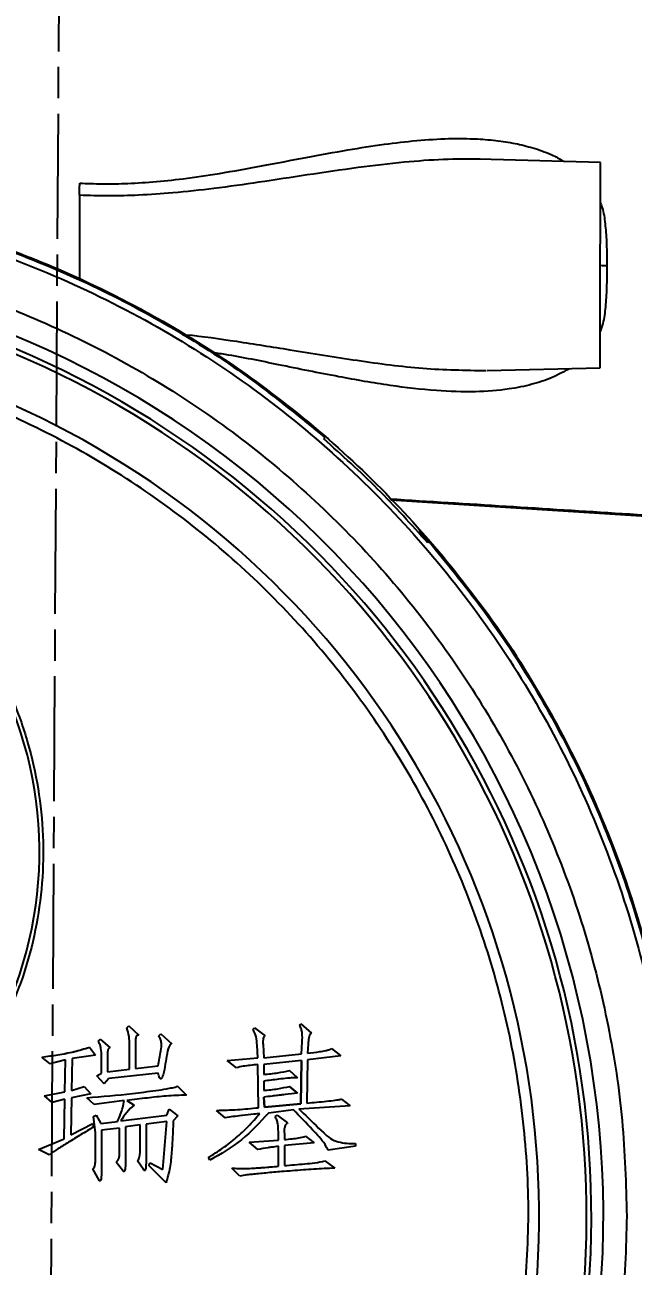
# Model space of a CAD drawing. Header units: millimetres. Extents: x 2642 to 4256, y 821 to 2003.
# Drawn here: x 3043 to 3101.4, y 1697.1 to 1816.3 of the extents above; entities that cross this region are included whole.
import ezdxf

# ---------------------------------------------------------------- set-up
doc = ezdxf.new("R2010")
doc.units = ezdxf.units.MM
doc.linetypes.add('AM_ISO08W050', pattern=[18, 12, -1.5, 3, -1.5])
doc.layers.add('AM_5', color=3, linetype='Continuous', lineweight=25)
doc.layers.add('AM_7', color=4, linetype='AM_ISO08W050', lineweight=25)
doc.styles.add('SLDTEXTSTYLE1', font='txt.shx', dxfattribs={"width": 0.7, "bigfont": 'gbcbig.shx'})
doc.dimstyles.new('SLDDIMSTYLE12$0', dxfattribs={"dimtxt": 12, "dimasz": 10, "dimexe": 0, "dimexo": 0.0625, "dimgap": 0.875, "dimtad": 1, "dimdec": 1, "dimlfac": 1.8, "dimrnd": 1e-09, "dimzin": 12, "dimdsep": 46, "dimtxsty": 'SLDTEXTSTYLE1', "dimcen": 0.09, "dimdle": 8.16, "dimclrd": 3, "dimclre": 3, "dimadec": 0, "dimazin": 3, "dimtfac": 1, "dimtdec": 1, "dimtofl": 0, "dimtmove": 0, "dimatfit": 3, "dimfxl": 0, "dimfrac": 2, "dimtolj": 1, "dimlwd": 5, "dimlwe": 5, "dimarcsym": 0})

# ---------------------------------------------------------------- blocks, each defined once
blk = doc.blocks.new('*D29')
at = {"layer": 'AM_5', "color": 3, "lineweight": 5, "transparency": 16777216}
blk.add_line((3063.35, 1900.21), (3247.24, 1900.21), dxfattribs=at)
at = {"layer": 'AM_5', "color": 3, "linetype": 'Continuous', "lineweight": 5, "transparency": 16777216}
for p, q in [((3247.24, 1890.21), (3247.24, 1611.47)), ((3110.42, 1601.47), (3247.24, 1601.47))]:
    blk.add_line(p, q, dxfattribs=at)
at = {"layer": 'AM_5', "color": 3, "transparency": 16777216}
for points in [[(3245.58, 1890.21), (3248.91, 1890.21), (3247.24, 1900.21)], [(3245.58, 1611.47), (3248.91, 1611.47), (3247.24, 1601.47)]]:
    blk.add_solid(points, dxfattribs=at)
at = {"layer": 'Defpoints', "color": 0, "transparency": 16777216}
for p in [(3063.29, 1900.21), (3110.35, 1601.47), (3247.24, 1601.47)]:
    blk.add_point(p, dxfattribs=at)
at = {"layer": 'AM_5', "color": 0, "transparency": 16777216, "insert": (3240.37, 1750.84), "char_height": 12, "attachment_point": 5, "rotation": 90, "style": 'SLDTEXTSTYLE1'}
blk.add_mtext('\\A1;350', dxfattribs=at)

msp = doc.modelspace()

# ---------------------------------------------------------------- linework, layer by layer
at = {"color": 7, "linetype": 'Continuous', "lineweight": 25}
for p, q in [((3098.285, 1803.048), (3086.623, 1803.378)), ((3087.4, 1783.087), (3098.243, 1783.348)), ((3071.711, 1776.535), (3071.823, 1776.647)), ((3123.21, 1767.756), (3078.161, 1770.654)), ((3080.881, 1767.771), (3081.81, 1766.644)), ((3081.818, 1766.652), (3081.706, 1766.54)), ((3052.803, 1719.981), (3052.995, 1720.172)), ((3052.803, 1719.981), (3052.995, 1720.172)), ((3052.803, 1719.981), (3052.803, 1719.981)), ((3052.995, 1720.172), (3053.952, 1719.279)), ((3052.995, 1720.172), (3052.995, 1720.172)), ((3052.995, 1720.172), (3053.952, 1719.279)), ((3064.93, 1719.853), (3065.058, 1719.981)), ((3064.93, 1719.853), (3065.058, 1719.981)), ((3064.93, 1719.853), (3064.93, 1719.853)), ((3065.058, 1719.981), (3066.079, 1719.215)), ((3065.058, 1719.981), (3065.058, 1719.981)), ((3065.058, 1719.981), (3066.079, 1719.215)), ((3069.398, 1720.236), (3069.525, 1720.364)), ((3069.398, 1720.236), (3069.525, 1720.364)), ((3069.398, 1720.236), (3069.398, 1720.236)), ((3069.525, 1720.364), (3070.546, 1719.47)), ((3069.525, 1720.364), (3069.525, 1720.364)), ((3069.525, 1720.364), (3070.546, 1719.47)), ((3050.059, 1718.704), (3050.25, 1718.896)), ((3050.059, 1718.704), (3050.25, 1718.896)), ((3050.059, 1718.704), (3050.059, 1718.704)), ((3050.25, 1718.896), (3051.207, 1718.066)), ((3050.25, 1718.896), (3050.25, 1718.896)), ((3050.25, 1718.896), (3051.207, 1718.066)), ((3053.952, 1719.279), (3053.952, 1719.279)), ((3055.867, 1719.215), (3056.058, 1719.406)), ((3055.867, 1719.215), (3056.058, 1719.406)), ((3055.867, 1719.215), (3055.867, 1719.215)), ((3056.058, 1719.406), (3057.143, 1718.449)), ((3056.058, 1719.406), (3056.058, 1719.406)), ((3056.058, 1719.406), (3057.143, 1718.449)), ((3057.143, 1718.449), (3057.143, 1718.449)), ((3066.079, 1719.215), (3066.079, 1719.215)), ((3069.589, 1717.492), (3069.653, 1718.64)), ((3069.589, 1717.492), (3069.653, 1718.64)), ((3069.653, 1718.64), (3069.653, 1718.64)), ((3070.227, 1718.449), (3070.163, 1717.555)), ((3070.546, 1719.47), (3070.546, 1719.47)), ((3049.803, 1717.364), (3047.569, 1717.045)), ((3049.229, 1718.13), (3049.803, 1717.364)), ((3049.229, 1718.13), (3049.229, 1718.13)), ((3049.229, 1718.13), (3049.803, 1717.364)), ((3049.803, 1717.364), (3049.803, 1717.364)), ((3051.207, 1718.066), (3051.207, 1718.066)), ((3053.058, 1716.024), (3053.058, 1718.321)), ((3053.633, 1718.258), (3053.633, 1716.087)), ((3065.377, 1717.109), (3065.313, 1718.321)), ((3065.887, 1718.385), (3065.951, 1717.109)), ((3065.887, 1718.385), (3065.887, 1718.385)), ((3065.887, 1718.385), (3065.951, 1717.109)), ((3065.951, 1717.109), (3069.589, 1717.492)), ((3065.951, 1717.109), (3069.589, 1717.492)), ((3069.589, 1717.492), (3069.589, 1717.492)), ((3073.355, 1717.3), (3070.163, 1716.917)), ((3072.461, 1718.002), (3073.355, 1717.3)), ((3072.461, 1718.002), (3072.461, 1718.002)), ((3072.461, 1718.002), (3073.355, 1717.3)), ((3073.355, 1717.3), (3073.355, 1717.3)), ((3045.463, 1716.534), (3044.634, 1717.172)), ((3044.634, 1717.172), (3044.634, 1717.172)), ((3046.931, 1716.917), (3045.463, 1716.534)), ((3046.867, 1713.854), (3046.931, 1716.917)), ((3046.867, 1713.854), (3046.931, 1716.917)), ((3047.569, 1717.045), (3047.506, 1713.981)), ((3050.378, 1715.641), (3050.378, 1717.236)), ((3050.952, 1716.917), (3050.952, 1715.768)), ((3053.633, 1716.087), (3055.803, 1716.343)), ((3053.633, 1716.087), (3055.803, 1716.343)), ((3053.633, 1716.087), (3053.633, 1716.087)), ((3055.803, 1716.343), (3055.803, 1716.343)), ((3062.441, 1716.853), (3065.377, 1717.109)), ((3063.334, 1716.151), (3062.441, 1716.853)), ((3062.441, 1716.853), (3062.441, 1716.853)), ((3065.44, 1712.322), (3065.377, 1716.47)), ((3065.951, 1717.109), (3065.951, 1717.109)), ((3069.589, 1716.853), (3065.951, 1716.47)), ((3065.951, 1716.47), (3065.951, 1715.513)), ((3069.525, 1712.705), (3069.589, 1716.853)), ((3069.589, 1716.853), (3069.525, 1712.705)), ((3070.163, 1716.917), (3070.1, 1712.769)), ((3049.931, 1715.385), (3050.378, 1715.641)), ((3049.931, 1715.385), (3050.378, 1715.641)), ((3050.633, 1714.619), (3049.931, 1715.385)), ((3049.931, 1715.385), (3049.931, 1715.385)), ((3050.378, 1715.641), (3050.378, 1715.641)), ((3051.08, 1715.13), (3050.633, 1714.619)), ((3050.952, 1715.768), (3053.058, 1716.024)), ((3050.952, 1715.768), (3053.058, 1716.024)), ((3050.952, 1715.768), (3050.952, 1715.768)), ((3055.803, 1715.641), (3051.08, 1715.13)), ((3053.058, 1716.024), (3053.058, 1716.024)), ((3065.951, 1714.875), (3065.951, 1713.981)), ((3068.44, 1715.896), (3069.206, 1715.194)), ((3068.44, 1715.896), (3068.44, 1715.896)), ((3069.206, 1715.194), (3068.44, 1715.896)), ((3069.206, 1715.194), (3069.206, 1715.194)), ((3044.889, 1713.471), (3046.867, 1713.854)), ((3046.867, 1713.854), (3046.867, 1713.854)), ((3047.506, 1713.981), (3048.718, 1714.364)), ((3048.718, 1714.364), (3049.357, 1713.662)), ((3048.718, 1714.364), (3048.718, 1714.364)), ((3048.718, 1714.364), (3049.357, 1713.662)), ((3057.654, 1714.428), (3058.547, 1713.534)), ((3057.654, 1714.428), (3057.654, 1714.428)), ((3057.654, 1714.428), (3058.547, 1713.534)), ((3068.44, 1714.364), (3069.206, 1713.726)), ((3068.44, 1714.364), (3068.44, 1714.364)), ((3069.206, 1713.726), (3068.44, 1714.364)), ((3069.206, 1713.726), (3069.206, 1713.726)), ((3045.655, 1712.832), (3044.889, 1713.471)), ((3044.889, 1713.471), (3044.889, 1713.471)), ((3046.867, 1713.152), (3045.655, 1712.832)), ((3046.804, 1709.322), (3046.867, 1713.152)), ((3046.804, 1709.322), (3046.867, 1713.152)), ((3047.506, 1713.279), (3047.442, 1709.705)), ((3049.357, 1713.662), (3047.506, 1713.279)), ((3049.676, 1712.641), (3048.974, 1713.279)), ((3048.974, 1713.279), (3048.974, 1713.279)), ((3049.357, 1713.662), (3049.357, 1713.662)), ((3052.548, 1713.024), (3049.676, 1712.641)), ((3052.803, 1713.024), (3053.505, 1712.577)), ((3052.803, 1713.024), (3053.505, 1712.577)), ((3053.505, 1712.577), (3053.505, 1712.577)), ((3058.547, 1713.534), (3058.547, 1713.534)), ((3065.951, 1713.343), (3066.015, 1712.386)), ((3066.015, 1712.386), (3065.951, 1713.343)), ((3066.015, 1712.386), (3069.525, 1712.705)), ((3069.525, 1712.705), (3066.015, 1712.386)), ((3074.248, 1712.513), (3069.334, 1712.194)), ((3069.525, 1712.705), (3069.525, 1712.705)), ((3073.419, 1713.152), (3074.248, 1712.513)), ((3073.419, 1713.152), (3073.419, 1713.152)), ((3073.419, 1713.152), (3074.248, 1712.513)), ((3074.248, 1712.513), (3074.248, 1712.513)), ((3049.612, 1711.492), (3049.867, 1711.62)), ((3049.612, 1711.492), (3049.867, 1711.62)), ((3049.803, 1709.896), (3049.612, 1711.492)), ((3049.612, 1711.492), (3049.612, 1711.492)), ((3049.867, 1711.62), (3050.314, 1710.79)), ((3049.867, 1711.62), (3049.867, 1711.62)), ((3049.867, 1711.62), (3050.314, 1710.79)), ((3052.229, 1711.045), (3056.633, 1711.62)), ((3052.229, 1711.045), (3056.633, 1711.62)), ((3056.633, 1711.62), (3056.888, 1712.194)), ((3056.633, 1711.62), (3056.888, 1712.194)), ((3056.633, 1711.62), (3056.633, 1711.62)), ((3056.888, 1712.194), (3057.718, 1711.556)), ((3056.888, 1712.194), (3056.888, 1712.194)), ((3056.888, 1712.194), (3057.718, 1711.556)), ((3057.718, 1711.556), (3057.271, 1711.045)), ((3057.718, 1711.556), (3057.718, 1711.556)), ((3062.249, 1711.364), (3061.419, 1712.066)), ((3061.419, 1712.066), (3061.419, 1712.066)), ((3066.015, 1712.386), (3066.015, 1712.386)), ((3068.823, 1712.13), (3066.398, 1711.811)), ((3067.036, 1711.492), (3067.228, 1711.62)), ((3067.036, 1711.492), (3067.228, 1711.62)), ((3067.036, 1711.492), (3067.036, 1711.492)), ((3067.228, 1711.62), (3068.249, 1710.854)), ((3067.228, 1711.62), (3067.228, 1711.62)), ((3067.228, 1711.62), (3068.249, 1710.854)), ((3047.442, 1709.705), (3049.548, 1710.79)), ((3047.442, 1709.705), (3049.548, 1710.79)), ((3049.548, 1710.79), (3049.612, 1710.471)), ((3049.548, 1710.79), (3049.548, 1710.79)), ((3049.548, 1710.79), (3049.612, 1710.471)), ((3049.612, 1710.471), (3049.612, 1710.471)), ((3050.314, 1710.79), (3051.91, 1710.981)), ((3050.314, 1710.79), (3051.91, 1710.981)), ((3050.314, 1710.79), (3050.314, 1710.79)), ((3052.101, 1710.343), (3050.378, 1710.152)), ((3050.378, 1710.152), (3050.378, 1706.386)), ((3051.91, 1710.981), (3051.91, 1710.981)), ((3052.101, 1708.173), (3052.101, 1710.343)), ((3054.08, 1710.662), (3052.675, 1710.471)), ((3052.675, 1710.471), (3052.675, 1707.088)), ((3054.08, 1708.109), (3054.08, 1710.662)), ((3056.633, 1710.981), (3054.654, 1710.726)), ((3054.654, 1710.726), (3054.654, 1707.088)), ((3056.25, 1706.386), (3056.633, 1710.981)), ((3068.249, 1710.854), (3068.249, 1710.854)), ((3044.314, 1708.301), (3046.804, 1709.322)), ((3046.804, 1709.322), (3046.804, 1709.322)), ((3049.803, 1707.343), (3049.803, 1709.896)), ((3064.547, 1709.003), (3067.355, 1709.194)), ((3065.377, 1708.301), (3064.547, 1709.003)), ((3064.547, 1709.003), (3064.547, 1709.003)), ((3067.355, 1709.194), (3067.355, 1710.024)), ((3067.355, 1709.194), (3067.355, 1709.194)), ((3067.93, 1709.833), (3067.93, 1709.258)), ((3067.93, 1709.833), (3067.93, 1709.833)), ((3070.802, 1708.939), (3067.93, 1708.684)), ((3069.972, 1709.577), (3070.802, 1708.939)), ((3069.972, 1709.577), (3069.972, 1709.577)), ((3069.972, 1709.577), (3070.802, 1708.939)), ((3070.802, 1708.939), (3070.802, 1708.939)), ((3045.336, 1707.79), (3044.314, 1708.301)), ((3044.314, 1708.301), (3044.314, 1708.301)), ((3067.355, 1706.705), (3067.355, 1708.62)), ((3067.93, 1708.684), (3067.93, 1706.769)), ((3074.759, 1708.62), (3072.142, 1708.237)), ((3074.759, 1708.875), (3074.759, 1708.62)), ((3074.759, 1708.875), (3074.759, 1708.875)), ((3049.803, 1707.343), (3049.803, 1707.343)), ((3052.484, 1706.195), (3051.782, 1707.088)), ((3051.782, 1707.088), (3051.782, 1707.088)), ((3054.399, 1706.386), (3053.824, 1707.216)), ((3053.824, 1707.216), (3053.824, 1707.216)), ((3054.909, 1706.769), (3055.037, 1707.024)), ((3054.909, 1706.769), (3055.037, 1707.024)), ((3056.569, 1705.11), (3054.909, 1706.769)), ((3054.909, 1706.769), (3054.909, 1706.769)), ((3055.037, 1707.024), (3056.25, 1706.386)), ((3055.037, 1707.024), (3055.037, 1707.024)), ((3055.037, 1707.024), (3056.25, 1706.386)), ((3060.781, 1707.28), (3060.654, 1707.535)), ((3060.654, 1707.535), (3060.654, 1707.535)), ((3067.355, 1706.705), (3067.355, 1706.705)), ((3071.823, 1707.216), (3072.78, 1706.514)), ((3071.823, 1707.216), (3071.823, 1707.216)), ((3071.823, 1707.216), (3072.78, 1706.514)), ((3050.186, 1705.301), (3049.548, 1706.45)), ((3049.548, 1706.45), (3049.548, 1706.45)), ((3056.25, 1706.386), (3056.25, 1706.386)), ((3063.653, 1705.748), (3062.887, 1706.514)), ((3062.887, 1706.514), (3062.887, 1706.514)), ((3072.78, 1706.514), (3072.78, 1706.514))]:
    msp.add_line(p, q, dxfattribs=at)
for centre, radius, start, end in [((3007.069, 1701.897), 91.48, 295.79271, 180), ((3098.96, 1804.681), 11.51, 266.68387, 269.63147), ((3007.069, 1701.897), 90.341, 353.64897, 186.35103), ((3007.069, 1701.897), 89.875, 353.64897, 186.35103), ((3007.069, 1701.897), 85.319, 353.33017, 186.66983), ((3007.069, 1736.897), 37.354, 334.65071, 85.34929)]:
    msp.add_arc(centre, radius, start, end, dxfattribs=at)
for points, knots in [([(3048.281, 1801.073), (3048.992, 1801.048), (3050.419, 1800.996), (3052.762, 1801.033), (3055.364, 1801.188), (3058.414, 1801.513), (3061.899, 1802.031), (3065.844, 1802.744), (3069.96, 1803.539), (3073.894, 1804.263), (3077.43, 1804.817), (3080.654, 1805.194), (3083.637, 1805.382), (3086.245, 1805.364), (3088.441, 1805.177), (3090.287, 1804.875), (3092.052, 1804.409), (3093.569, 1803.867), (3094.464, 1803.349), (3094.815, 1803.146)], [0, 0, 0, 0, 0.0418951, 0.0839955, 0.1379234, 0.1955958, 0.2656367, 0.3477316, 0.4366435, 0.52124, 0.5959668, 0.6633337, 0.7313197, 0.7939321, 0.8403474, 0.8842391, 0.9258123, 0.9708656, 1, 1, 1, 1]), ([(3086.733, 1803.375), (3085.565, 1803.38), (3083.167, 1803.391), (3079.258, 1803.087), (3074.894, 1802.576), (3070.24, 1801.888), (3065.616, 1801.173), (3061.319, 1800.564), (3057.454, 1800.137), (3054.088, 1799.91), (3051.097, 1799.831), (3049.216, 1799.886), (3048.278, 1799.913)], [0, 0, 0, 0, 0.0969739, 0.1990187, 0.3166093, 0.4457287, 0.5654054, 0.6760848, 0.7756823, 0.858994, 0.9297025, 1, 1, 1, 1]), ([(3048.278, 1799.913), (3048.279, 1800.09), (3048.279, 1800.446), (3048.28, 1800.864), (3048.281, 1801.073)], [0, 0, 0, 0, 0.4971187, 1, 1, 1, 1]), ([(3048.278, 1799.913), (3048.276, 1798.923), (3048.272, 1796.943), (3048.266, 1794.014), (3048.262, 1792.315), (3048.261, 1791.751)], [0, 0, 0, 0, 0.40033354, 0.80066709, 1, 1, 1, 1]), ([(3024.401, 1799.369), (3027.066, 1798.829), (3032.513, 1797.726), (3040.638, 1795.158), (3048.849, 1791.808), (3057.015, 1787.53), (3064.79, 1782.569), (3069.508, 1778.647), (3071.773, 1776.763)], [0, 0, 0, 0, 0.1535242, 0.3136607, 0.480409, 0.6537687, 0.8337391, 1, 1, 1, 1]), ([(3098.277, 1799.173), (3098.355, 1798.962), (3098.608, 1798.279), (3098.769, 1796.926), (3098.889, 1795.136), (3098.887, 1793.858), (3098.886, 1793.17)], [0, 0, 0, 0, 0.1149044, 0.3730702, 0.6626095, 1, 1, 1, 1]), ([(3098.886, 1793.17), (3098.887, 1792.454), (3098.887, 1791.125), (3098.777, 1789.264), (3098.614, 1787.828), (3098.342, 1787.094), (3098.25, 1786.848)], [0, 0, 0, 0, 0.3327022, 0.6174452, 0.8718539, 1, 1, 1, 1]), ([(3058.127, 1786.552), (3058.248, 1786.543), (3059.999, 1786.411), (3063.451, 1785.878), (3068.945, 1785.016), (3074.929, 1784.039), (3081.249, 1783.192), (3085.299, 1783.121), (3087.31, 1783.085)], [0, 0, 0, 0, 0.0118812, 0.1717149, 0.3437603, 0.5639817, 0.7835609, 1, 1, 1, 1]), ([(3095.312, 1783.277), (3094.766, 1782.978), (3093.618, 1782.347), (3091.663, 1781.719), (3089.214, 1781.222), (3086.16, 1780.995), (3082.354, 1781.122), (3077.978, 1781.632), (3072.931, 1782.519), (3067.638, 1783.582), (3063.549, 1784.446), (3061.364, 1784.765), (3060.925, 1784.83)], [0, 0, 0, 0, 0.05917422, 0.12456737, 0.1945037, 0.29319372, 0.40381634, 0.5308787, 0.66921315, 0.82787427, 0.96536839, 1, 1, 1, 1]), ([(3123.21, 1767.868), (3115.599, 1768.359), (3100.554, 1769.331), (3085.507, 1770.274), (3078.073, 1770.74)], [0, 0, 0, 0, 0.5059249, 1, 1, 1, 1]), ([(3082.121, 1766.268), (3083.682, 1764.446), (3087.623, 1759.846), (3092.414, 1752.341), (3096.785, 1744.061), (3100.113, 1736.062), (3102.844, 1727.626), (3104.019, 1721.772), (3104.613, 1718.813)], [0, 0, 0, 0, 0.1352933, 0.3415257, 0.5005703, 0.6633309, 0.8298076, 1, 1, 1, 1]), ([(3053.058, 1718.321), (3053.06, 1718.605), (3053.062, 1719.172), (3052.889, 1719.712), (3052.803, 1719.981)], [0, 0, 0, 0, 0.5013561, 1, 1, 1, 1]), ([(3065.313, 1718.321), (3065.297, 1718.589), (3065.265, 1719.124), (3065.041, 1719.611), (3064.93, 1719.853)], [0, 0, 0, 0, 0.5014294, 1, 1, 1, 1]), ([(3069.653, 1718.64), (3069.66, 1718.914), (3069.67, 1719.327), (3069.586, 1719.874), (3069.459, 1720.117), (3069.398, 1720.236)], [0, 0, 0, 0, 0.5004867, 0.75639585, 1, 1, 1, 1]), ([(3050.378, 1717.236), (3050.37, 1717.49), (3050.358, 1717.871), (3050.257, 1718.376), (3050.125, 1718.595), (3050.059, 1718.704)], [0, 0, 0, 0, 0.5005014, 0.7507427, 1, 1, 1, 1]), ([(3053.952, 1719.279), (3053.927, 1719.285), (3053.89, 1719.294), (3053.839, 1719.288), (3053.794, 1719.269), (3053.744, 1719.227), (3053.667, 1719.094), (3053.614, 1718.761), (3053.625, 1718.459), (3053.633, 1718.258)], [0, 0, 0, 0, 0.0628935, 0.0931861, 0.1255191, 0.1834586, 0.2508615, 0.5002621, 1, 1, 1, 1]), ([(3055.803, 1716.343), (3055.899, 1716.824), (3056.043, 1717.546), (3056.164, 1718.408), (3056.06, 1718.898), (3055.931, 1719.109), (3055.867, 1719.215)], [0, 0, 0, 0, 0.50040255, 0.75006068, 0.87501107, 1, 1, 1, 1]), ([(3057.143, 1718.449), (3057.121, 1718.45), (3057.087, 1718.451), (3057.044, 1718.438), (3056.986, 1718.404), (3056.78, 1718.147), (3056.722, 1717.803), (3056.611, 1717.192), (3056.499, 1716.489), (3056.37, 1715.716), (3056.222, 1715.269), (3056.164, 1715.158), (3056.135, 1715.125), (3056.108, 1715.106), (3056.083, 1715.097), (3056.061, 1715.096), (3056.041, 1715.101), (3056.017, 1715.117), (3055.943, 1715.201), (3055.872, 1715.384), (3055.826, 1715.555), (3055.803, 1715.641)], [0, 0, 0, 0, 0.0157069, 0.0230837, 0.0312977, 0.0625941, 0.2492457, 0.2645916, 0.4993189, 0.7493468, 0.8133445, 0.8286238, 0.8367404, 0.8440727, 0.8515363, 0.8553171, 0.8590269, 0.8660949, 0.8751688, 0.9374395, 1, 1, 1, 1]), ([(3066.079, 1719.215), (3066.061, 1719.209), (3066.025, 1719.196), (3065.967, 1719.145), (3065.907, 1719.025), (3065.865, 1718.762), (3065.878, 1718.536), (3065.887, 1718.385)], [0, 0, 0, 0, 0.0627384, 0.1251056, 0.2501602, 0.4999525, 1, 1, 1, 1]), ([(3070.546, 1719.47), (3070.506, 1719.446), (3070.424, 1719.399), (3070.328, 1719.233), (3070.237, 1718.918), (3070.231, 1718.637), (3070.227, 1718.449)], [0, 0, 0, 0, 0.1246065, 0.249783, 0.4997551, 1, 1, 1, 1]), ([(3044.634, 1717.172), (3045.153, 1717.247), (3046.181, 1717.396), (3047.726, 1717.673), (3048.724, 1717.976), (3049.229, 1718.13)], [0, 0, 0, 0, 0.3347977, 0.6633059, 1, 1, 1, 1]), ([(3044.634, 1717.172), (3045.152, 1717.247), (3046.197, 1717.398), (3047.742, 1717.676), (3048.74, 1717.981), (3049.229, 1718.13)], [0, 0, 0, 0, 0.3346571, 0.6740832, 1, 1, 1, 1]), ([(3051.207, 1718.066), (3051.192, 1718.067), (3051.165, 1718.067), (3051.126, 1718.061), (3051.093, 1718.041), (3051.038, 1717.983), (3050.977, 1717.815), (3050.933, 1717.448), (3050.944, 1717.13), (3050.952, 1716.917)], [0, 0, 0, 0, 0.0367103, 0.0625587, 0.0920687, 0.1257937, 0.2504477, 0.5001516, 1, 1, 1, 1]), ([(3070.163, 1717.555), (3070.553, 1717.603), (3071.137, 1717.675), (3071.815, 1717.786), (3072.134, 1717.862), (3072.275, 1717.905), (3072.345, 1717.926), (3072.406, 1717.954), (3072.443, 1717.986), (3072.461, 1718.002)], [0, 0, 0, 0, 0.49996, 0.749982, 0.8747254, 0.9164061, 0.9376784, 0.9687122, 1, 1, 1, 1]), ([(3065.377, 1716.47), (3065.133, 1716.442), (3064.668, 1716.388), (3063.982, 1716.311), (3063.55, 1716.204), (3063.334, 1716.151)], [0, 0, 0, 0, 0.3550758, 0.6787643, 1, 1, 1, 1]), ([(3065.951, 1715.513), (3066.407, 1715.557), (3067.244, 1715.638), (3068.066, 1715.815), (3068.44, 1715.896)], [0, 0, 0, 0, 0.5444227, 1, 1, 1, 1]), ([(3069.206, 1715.194), (3069.035, 1715.194), (3068.707, 1715.194), (3068.099, 1715.134), (3067.422, 1715.06), (3066.664, 1714.968), (3066.188, 1714.906), (3065.951, 1714.875)], [0, 0, 0, 0, 0.1565437, 0.3002265, 0.5598557, 0.7813484, 1, 1, 1, 1]), ([(3048.974, 1713.279), (3050.435, 1713.401), (3052.642, 1713.585), (3055.182, 1713.915), (3056.46, 1714.105), (3057.082, 1714.216), (3057.398, 1714.293), (3057.546, 1714.335), (3057.609, 1714.368), (3057.639, 1714.385), (3057.649, 1714.393), (3057.654, 1714.402), (3057.656, 1714.413), (3057.655, 1714.421), (3057.654, 1714.428)], [0, 0, 0, 0, 0.4998656, 0.7551837, 0.8732692, 0.9406533, 0.9702997, 0.9841887, 0.992842, 0.9943099, 0.9962149, 0.9970595, 0.9977627, 1, 1, 1, 1]), ([(3065.951, 1713.981), (3066.407, 1714.025), (3067.244, 1714.106), (3068.066, 1714.283), (3068.44, 1714.364)], [0, 0, 0, 0, 0.5444227, 1, 1, 1, 1]), ([(3069.206, 1713.726), (3068.809, 1713.678), (3068.307, 1713.617), (3067.777, 1713.553), (3067.637, 1713.536), (3067.596, 1713.531), (3067.49, 1713.518), (3067.215, 1713.487), (3066.672, 1713.425), (3066.222, 1713.374), (3065.951, 1713.343)], [0, 0, 0, 0, 0.3664455, 0.4623341, 0.4884448, 0.4960418, 0.4999998, 0.5858417, 0.75, 1, 1, 1, 1]), ([(3051.91, 1710.981), (3052.009, 1711.219), (3052.193, 1711.661), (3052.446, 1712.334), (3052.513, 1712.789), (3052.548, 1713.024)], [0, 0, 0, 0, 0.3593322, 0.6691852, 1, 1, 1, 1]), ([(3051.91, 1710.981), (3052.009, 1711.219), (3052.193, 1711.661), (3052.446, 1712.334), (3052.513, 1712.789), (3052.548, 1713.024)], [0, 0, 0, 0, 0.3592859, 0.6694965, 1, 1, 1, 1]), ([(3053.505, 1712.577), (3053.26, 1712.35), (3052.769, 1711.894), (3052.409, 1711.329), (3052.229, 1711.045)], [0, 0, 0, 0, 0.4987936, 1, 1, 1, 1]), ([(3058.547, 1713.534), (3057.892, 1713.51), (3056.629, 1713.462), (3054.717, 1713.247), (3053.458, 1713.1), (3052.803, 1713.024)], [0, 0, 0, 0, 0.3409036, 0.6569898, 1, 1, 1, 1]), ([(3070.1, 1712.769), (3070.41, 1712.796), (3071.041, 1712.853), (3071.944, 1712.937), (3072.637, 1713.02), (3073.115, 1713.083), (3073.317, 1713.129), (3073.419, 1713.152)], [0, 0, 0, 0, 0.2800254, 0.5679935, 0.8139788, 0.90683, 1, 1, 1, 1]), ([(3060.654, 1707.535), (3061.11, 1707.828), (3062.022, 1708.414), (3063.301, 1709.42), (3064.506, 1710.515), (3065.214, 1711.337), (3065.568, 1711.747)], [0, 0, 0, 0, 0.2500184, 0.50003, 0.7500152, 1, 1, 1, 1]), ([(3060.654, 1707.535), (3061.11, 1707.828), (3062.022, 1708.414), (3063.301, 1709.42), (3064.506, 1710.515), (3065.214, 1711.337), (3065.568, 1711.747)], [0, 0, 0, 0, 0.2500184, 0.50003, 0.75001524, 1, 1, 1, 1]), ([(3066.398, 1711.811), (3065.581, 1710.909), (3063.947, 1709.104), (3061.837, 1707.888), (3060.781, 1707.28)], [0, 0, 0, 0, 0.4997261, 1, 1, 1, 1]), ([(3061.419, 1712.066), (3062.091, 1712.084), (3063.435, 1712.118), (3064.772, 1712.254), (3065.44, 1712.322)], [0, 0, 0, 0, 0.4998338, 1, 1, 1, 1]), ([(3061.419, 1712.066), (3062.091, 1712.084), (3063.435, 1712.118), (3064.772, 1712.254), (3065.44, 1712.322)], [0, 0, 0, 0, 0.4998338, 1, 1, 1, 1]), ([(3065.568, 1711.747), (3065.377, 1711.727), (3064.823, 1711.668), (3064.252, 1711.605), (3063.583, 1711.532), (3063.029, 1711.47), (3062.495, 1711.398), (3062.249, 1711.364)], [0, 0, 0, 0, 0.1726098, 0.5000206, 0.5157116, 0.7774565, 1, 1, 1, 1]), ([(3067.355, 1710.024), (3067.347, 1710.278), (3067.334, 1710.658), (3067.222, 1711.159), (3067.098, 1711.381), (3067.036, 1711.492)], [0, 0, 0, 0, 0.5002034, 0.7503812, 1, 1, 1, 1]), ([(3072.142, 1708.237), (3072.044, 1708.419), (3071.651, 1709.15), (3070.442, 1710.387), (3069.421, 1711.486), (3068.823, 1712.13)], [0, 0, 0, 0, 0.1204989, 0.4845828, 1, 1, 1, 1]), ([(3069.334, 1712.194), (3069.47, 1712.063), (3070.265, 1711.295), (3071.246, 1710.335), (3072.326, 1709.326), (3073.37, 1708.907), (3074.203, 1708.888), (3074.759, 1708.875)], [0, 0, 0, 0, 0.0858222, 0.500579, 0.6255537, 0.7499526, 1, 1, 1, 1]), ([(3069.334, 1712.194), (3069.47, 1712.063), (3070.265, 1711.295), (3071.246, 1710.335), (3072.326, 1709.326), (3073.37, 1708.907), (3074.203, 1708.888), (3074.759, 1708.875)], [0, 0, 0, 0, 0.08581345, 0.50057898, 0.62555372, 0.74995257, 1, 1, 1, 1]), ([(3049.612, 1710.471), (3049.209, 1710.228), (3048.4, 1709.741), (3047.26, 1709.039), (3046.224, 1708.407), (3045.617, 1707.986), (3045.336, 1707.79)], [0, 0, 0, 0, 0.2795319, 0.5609173, 0.7961864, 1, 1, 1, 1]), ([(3057.271, 1711.045), (3057.251, 1710.546), (3057.212, 1709.547), (3057.114, 1708.052), (3056.984, 1706.553), (3056.707, 1705.591), (3056.569, 1705.11)], [0, 0, 0, 0, 0.2500778, 0.5001569, 0.7501575, 1, 1, 1, 1]), ([(3068.249, 1710.854), (3068.208, 1710.83), (3068.126, 1710.781), (3068.015, 1710.624), (3067.907, 1710.308), (3067.921, 1710.023), (3067.93, 1709.833)], [0, 0, 0, 0, 0.1249641, 0.2504056, 0.5000303, 1, 1, 1, 1]), ([(3067.93, 1709.258), (3068.178, 1709.286), (3068.647, 1709.339), (3069.334, 1709.412), (3069.761, 1709.522), (3069.972, 1709.577)], [0, 0, 0, 0, 0.3619719, 0.6841185, 1, 1, 1, 1]), ([(3051.782, 1707.088), (3051.821, 1707.118), (3051.9, 1707.179), (3052.01, 1707.345), (3052.122, 1707.677), (3052.109, 1707.975), (3052.101, 1708.173)], [0, 0, 0, 0, 0.1251016, 0.2504868, 0.5002749, 1, 1, 1, 1]), ([(3053.824, 1707.216), (3053.874, 1707.278), (3053.972, 1707.404), (3054.062, 1707.714), (3054.073, 1707.951), (3054.08, 1708.109)], [0, 0, 0, 0, 0.24961275, 0.50039468, 1, 1, 1, 1]), ([(3067.355, 1708.62), (3067.127, 1708.588), (3066.832, 1708.546), (3066.501, 1708.498), (3066.068, 1708.435), (3065.705, 1708.365), (3065.377, 1708.301)], [0, 0, 0, 0, 0.3449558, 0.4462952, 0.5002092, 1, 1, 1, 1]), ([(3049.548, 1706.45), (3049.602, 1706.51), (3049.71, 1706.63), (3049.789, 1706.946), (3049.798, 1707.185), (3049.803, 1707.343)], [0, 0, 0, 0, 0.2488876, 0.4991838, 1, 1, 1, 1]), ([(3049.548, 1706.45), (3049.602, 1706.51), (3049.71, 1706.63), (3049.789, 1706.946), (3049.798, 1707.185), (3049.803, 1707.343)], [0, 0, 0, 0, 0.2488876, 0.4991838, 1, 1, 1, 1]), ([(3052.675, 1707.088), (3052.672, 1706.924), (3052.666, 1706.647), (3052.644, 1706.345), (3052.581, 1706.223), (3052.562, 1706.202), (3052.548, 1706.192), (3052.533, 1706.186), (3052.517, 1706.184), (3052.5, 1706.187), (3052.49, 1706.192), (3052.484, 1706.195)], [0, 0, 0, 0, 0.5027084, 0.8476925, 0.8958369, 0.9154027, 0.9327165, 0.9486901, 0.9644693, 0.9812397, 1, 1, 1, 1]), ([(3054.654, 1707.088), (3054.651, 1706.923), (3054.646, 1706.675), (3054.615, 1706.41), (3054.567, 1706.316), (3054.547, 1706.298), (3054.529, 1706.29), (3054.515, 1706.287), (3054.5, 1706.288), (3054.472, 1706.298), (3054.437, 1706.332), (3054.412, 1706.367), (3054.399, 1706.386)], [0, 0, 0, 0, 0.499283, 0.748654, 0.7826722, 0.8125834, 0.8273755, 0.8418742, 0.8564408, 0.8721286, 0.9284957, 1, 1, 1, 1]), ([(3062.887, 1706.514), (3063.32, 1706.497), (3064.315, 1706.46), (3065.804, 1706.573), (3066.86, 1706.663), (3067.355, 1706.705)], [0, 0, 0, 0, 0.289978, 0.6665707, 1, 1, 1, 1]), ([(3062.887, 1706.514), (3063.188, 1706.497), (3063.933, 1706.457), (3065.052, 1706.524), (3066.24, 1706.606), (3066.984, 1706.672), (3067.355, 1706.705)], [0, 0, 0, 0, 0.2013712, 0.4999053, 0.7499521, 1, 1, 1, 1]), ([(3067.93, 1706.769), (3068.256, 1706.794), (3068.908, 1706.845), (3069.885, 1706.932), (3070.863, 1707.017), (3071.503, 1707.15), (3071.823, 1707.216)], [0, 0, 0, 0, 0.2501141, 0.5002263, 0.7503325, 1, 1, 1, 1]), ([(3050.378, 1706.386), (3050.374, 1706.191), (3050.369, 1705.86), (3050.346, 1705.502), (3050.281, 1705.344), (3050.258, 1705.312), (3050.236, 1705.298), (3050.22, 1705.294), (3050.203, 1705.294), (3050.192, 1705.299), (3050.186, 1705.301)], [0, 0, 0, 0, 0.50339361, 0.85618593, 0.90552278, 0.94188844, 0.95666642, 0.97042817, 0.98446506, 1, 1, 1, 1]), ([(3072.78, 1706.514), (3072.439, 1706.504), (3071.766, 1706.486), (3070.759, 1706.418), (3069.735, 1706.346), (3068.704, 1706.267), (3067.755, 1706.187), (3066.913, 1706.119), (3066.176, 1706.053), (3065.481, 1705.987), (3064.873, 1705.924), (3064.269, 1705.864), (3063.88, 1705.79), (3063.653, 1705.748)], [0, 0, 0, 0, 0.111912, 0.2203794, 0.3303488, 0.4480332, 0.5586453, 0.6421864, 0.7244882, 0.8011937, 0.8704803, 0.9246662, 1, 1, 1, 1])]:
    msp.add_open_spline(points, degree=3, knots=knots, dxfattribs=at)
for points in [[(3098.243, 1783.348), (3098.243, 1783.385), (3098.243, 1783.458), (3098.244, 1784.044), (3098.246, 1784.954), (3098.249, 1786.188), (3098.252, 1787.69), (3098.256, 1789.404), (3098.26, 1791.264), (3098.264, 1793.198), (3098.268, 1795.132), (3098.272, 1796.992), (3098.276, 1798.706), (3098.279, 1800.207), (3098.282, 1801.442), (3098.284, 1802.352), (3098.285, 1802.938), (3098.285, 1803.011), (3098.285, 1803.048)], [(3017.858, 1799.571), (3021.51, 1799.047), (3028.813, 1797.999), (3039.456, 1794.879), (3049.699, 1790.671), (3059.4, 1785.316), (3068.439, 1778.911), (3076.701, 1771.53), (3084.082, 1763.268), (3090.487, 1754.229), (3095.842, 1744.528), (3100.05, 1734.285), (3103.17, 1723.642), (3104.218, 1716.339), (3104.742, 1712.687)], [(3024.097, 1799.317), (3027.01, 1798.729), (3032.838, 1797.554), (3041.332, 1794.801), (3049.561, 1791.354), (3057.432, 1787.153), (3064.933, 1782.308), (3069.526, 1778.534), (3071.823, 1776.647)], [(3024.401, 1799.369), (3027.695, 1798.682), (3034.283, 1797.309), (3043.836, 1793.989), (3053.019, 1789.785), (3061.722, 1784.649), (3069.859, 1778.66), (3077.343, 1771.872), (3084.099, 1764.359), (3090.053, 1756.197), (3095.152, 1747.472), (3099.316, 1738.27), (3102.596, 1728.704), (3103.941, 1722.11), (3104.613, 1718.813)], [(3007.069, 1795.638), (3010.136, 1795.551), (3016.272, 1795.377), (3025.386, 1793.974), (3034.324, 1791.749), (3042.999, 1788.641), (3051.329, 1784.702), (3059.232, 1779.965), (3066.632, 1774.476), (3073.46, 1768.289), (3079.647, 1761.461), (3085.136, 1754.061), (3089.873, 1746.158), (3093.812, 1737.828), (3096.92, 1729.153), (3099.145, 1720.215), (3100.548, 1711.1), (3100.722, 1704.965), (3100.809, 1701.898)], [(3090.785, 1692.107), (3091.039, 1695.06), (3091.548, 1700.966), (3091.124, 1709.865), (3089.832, 1718.668), (3087.603, 1727.286), (3084.485, 1735.622), (3080.505, 1743.583), (3075.709, 1751.081), (3070.151, 1758.032), (3063.892, 1764.36), (3057.002, 1769.994), (3049.557, 1774.872), (3041.64, 1778.938), (3033.339, 1782.152), (3024.746, 1784.457), (3015.957, 1785.912), (3010.031, 1786.093), (3007.069, 1786.183)], [(3081.706, 1766.54), (3080.13, 1768.296), (3076.977, 1771.806), (3073.467, 1774.959), (3071.711, 1776.535)], [(3010.126, 1774.48), (3011.634, 1774.304), (3014.651, 1773.952), (3019.054, 1772.738), (3023.286, 1771.042), (3027.281, 1768.837), (3030.981, 1766.17), (3034.333, 1763.077), (3037.288, 1759.602), (3039.803, 1755.796), (3041.842, 1751.715), (3043.373, 1747.419), (3044.377, 1742.969), (3044.836, 1738.431), (3044.748, 1733.869), (3044.101, 1729.356), (3042.951, 1724.936), (3041.747, 1722.147), (3041.145, 1720.753)], [(3081.818, 1766.652), (3083.705, 1764.355), (3087.479, 1759.762), (3092.324, 1752.261), (3096.525, 1744.39), (3099.972, 1736.161), (3102.725, 1727.667), (3103.9, 1721.839), (3104.488, 1718.926)], [(3100.809, 1701.898), (3100.722, 1698.83), (3100.548, 1692.695), (3099.145, 1683.58), (3096.92, 1674.642), (3093.812, 1665.967), (3089.873, 1657.638), (3085.136, 1649.734), (3079.647, 1642.334), (3073.46, 1635.506), (3066.632, 1629.319), (3059.232, 1623.83), (3051.329, 1619.093), (3042.999, 1615.154), (3034.324, 1612.046), (3025.386, 1609.821), (3016.272, 1608.418), (3010.136, 1608.244), (3007.069, 1608.157)]]:
    msp.add_open_spline(points, degree=3, dxfattribs=at)
at = {"layer": 'AM_7'}
msp.add_line((3044.955, 1597.736), (3046.799, 1900.248), dxfattribs=at)

# ---------------------------------------------------------------- dimensions: what is measured, and where the dimension line sits
at = {"layer": 'AM_5'}
dim = msp.add_linear_dim(base=(3247.242, 1601.472), p1=(3063.286, 1900.213), p2=(3110.354, 1601.472), angle=90, text='350', dimstyle='SLDDIMSTYLE12$0', override={"dimlfac": 1, "dimpost": ''}, dxfattribs=at)
dim.commit()
dim.dimension.update_dxf_attribs({"geometry": '*D29', "text_midpoint": (3240.367, 1750.843)})

doc.saveas('drawing.dxf')
